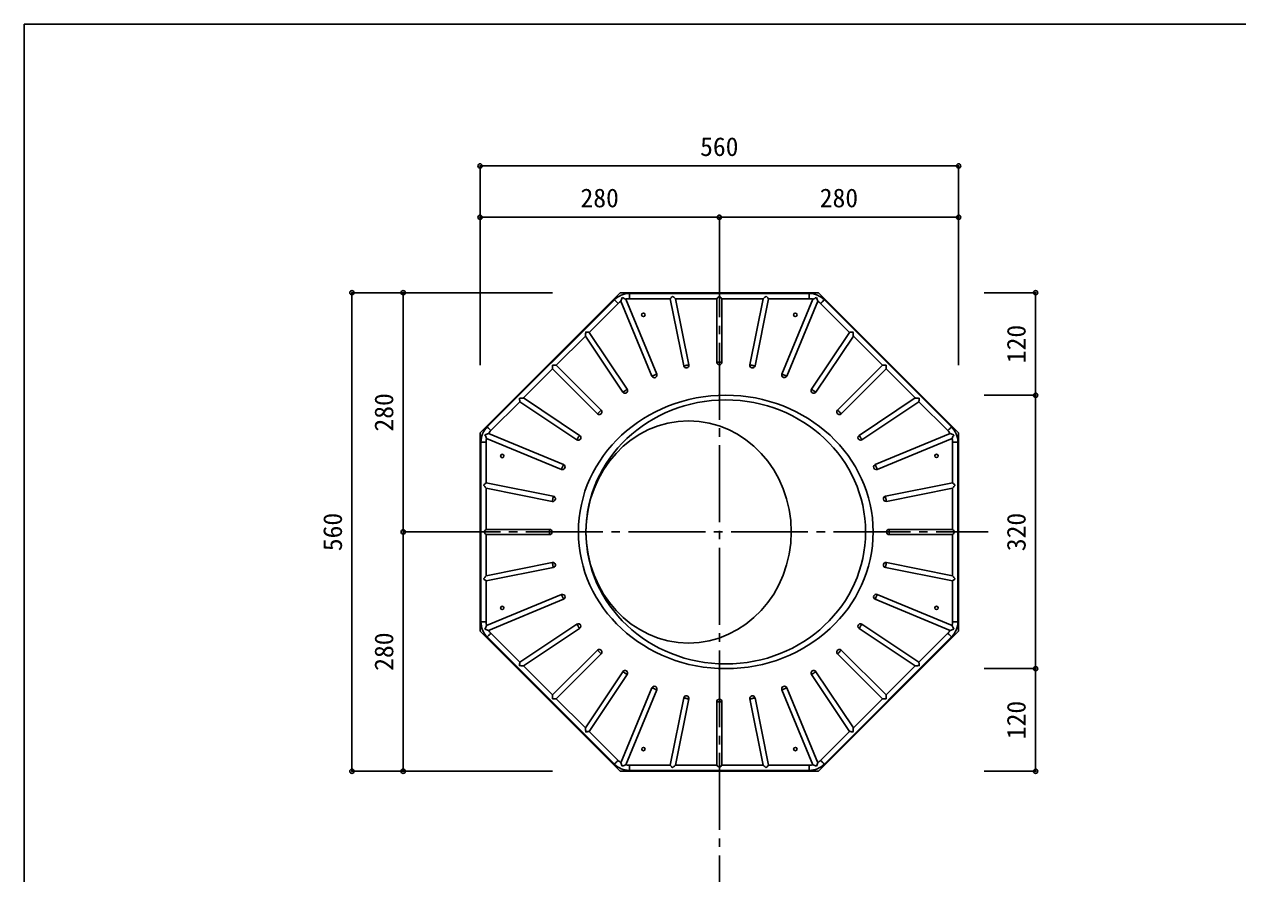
# Model space of a CAD drawing. Units: millimetres at full size, sheet at 1:10. Extents: x -1447 to 1393, y -1005 to 983.
# Drawn here: x -1447 to -27, y -11 to 983 of the extents above; entities that cross this region are included whole.
import ezdxf
from ezdxf.enums import TextEntityAlignment as Align

# ---------------------------------------------------------------- set-up
doc = ezdxf.new("R2010")
doc.units = ezdxf.units.MM
doc.header["$LTSCALE"] = 10
doc.header["$PDMODE"] = 32
doc.header["$PDSIZE"] = 5
doc.linetypes.add('CHAIN2', pattern=[12, 9, -1, 1, -1])
for name, color, linetype in [('0-0_Defpoints', 7, 'Continuous'), ('1-0', 7, 'Continuous'), ('1-1', 7, 'CHAIN2'), ('1-8', 7, 'Continuous')]:
    doc.layers.add(name, color=color, linetype=linetype)
doc.styles.add('ＭＳ ゴシック', font='')
doc.styles.get('ＭＳ ゴシック').set_extended_font_data('MS Gothic')

msp = doc.modelspace()

# ---------------------------------------------------------------- linework, layer by layer
at = {"layer": '0-0_Defpoints'}
msp.add_lwpolyline([(-1446.63, -1004.65), (1393.37, -1004.65), (1393.37, 983.35), (-1446.63, 983.35)], close=True, dxfattribs=at)
at = {"layer": '1-0'}
for p, q in [((-738.48, 662.14), (-738.48, 668.24)), ((-527.99, 668.24), (-738.48, 668.24)), ((-527.99, 662.14), (-527.99, 668.24)), ((-353.23, 505.23), (-517.25, 669.25)), ((-756.09, 660.94), (-904.93, 512.1)), ((-748.4, 659.31), (-712.09, 571.65)), ((-742.76, 661.65), (-706.46, 573.99)), ((-690.62, 662.14), (-738.48, 662.14)), ((-690.62, 662.14), (-674.99, 583.53)), ((-684.41, 662.14), (-669.01, 584.72)), ((-636.28, 662.14), (-636.28, 587.95)), ((-630.18, 662.14), (-630.18, 587.95)), ((-582.06, 662.14), (-597.46, 584.72)), ((-575.84, 662.14), (-591.48, 583.53)), ((-527.99, 662.14), (-575.84, 662.14)), ((-523.7, 661.65), (-560.01, 573.99)), ((-518.07, 659.31), (-554.38, 571.65)), ((-361.53, 512.1), (-510.38, 660.94)), ((-790.01, 618.4), (-824.04, 584.37)), ((-785.62, 622.79), (-741.09, 556.15)), ((-480.85, 622.79), (-525.38, 556.15)), ((-476.45, 618.4), (-520.31, 552.76)), ((-824.04, 584.37), (-771.58, 531.9)), ((-636.28, 587.95), (-630.18, 587.95)), ((-442.42, 584.37), (-494.89, 531.9)), ((-828.35, 580.06), (-775.89, 527.59)), ((-438.11, 580.06), (-490.58, 527.59)), ((-866.78, 541.63), (-900.62, 507.79)), ((-866.78, 541.63), (-800.14, 497.1)), ((-862.38, 546.03), (-796.75, 502.17)), ((-404.08, 546.03), (-469.72, 502.17)), ((-399.69, 541.63), (-466.33, 497.1)), ((-365.85, 507.79), (-399.69, 541.63)), ((-775.89, 527.59), (-771.58, 531.9)), ((-913.23, 505.23), (-913.23, 273.27)), ((-905.63, 498.78), (-817.97, 462.47)), ((-903.3, 504.41), (-815.64, 468.1)), ((-363.17, 504.41), (-450.83, 468.1)), ((-360.83, 498.78), (-448.49, 462.47)), ((-353.23, 505.23), (-353.23, 273.27)), ((-906.13, 494.49), (-912.23, 494.49)), ((-912.23, 494.49), (-912.23, 284)), ((-360.34, 494.49), (-354.24, 494.49)), ((-354.24, 284), (-354.24, 494.49)), ((-906.13, 446.64), (-827.52, 431)), ((-360.34, 446.64), (-438.95, 431)), ((-360.34, 440.42), (-437.76, 425.02)), ((-906.13, 392.3), (-831.93, 392.3)), ((-906.13, 386.2), (-831.93, 386.2)), ((-831.93, 386.2), (-831.93, 392.3)), ((-360.34, 392.3), (-434.53, 392.3)), ((-434.53, 392.3), (-434.53, 386.2)), ((-360.34, 386.2), (-434.53, 386.2)), ((-906.13, 338.07), (-828.71, 353.47)), ((-906.13, 331.86), (-827.52, 347.49)), ((-360.34, 331.86), (-438.95, 347.49)), ((-360.34, 338.07), (-437.76, 353.47)), ((-905.63, 279.72), (-817.97, 316.02)), ((-360.83, 279.72), (-448.49, 316.02)), ((-903.3, 274.08), (-815.64, 310.39)), ((-363.17, 274.08), (-450.83, 310.39)), ((-906.13, 284), (-912.23, 284)), ((-360.34, 284), (-354.24, 284)), ((-749.21, 109.25), (-913.23, 273.27)), ((-900.62, 270.7), (-866.78, 236.86)), ((-866.78, 236.86), (-800.14, 281.39)), ((-862.38, 232.47), (-796.75, 276.32)), ((-404.08, 232.47), (-469.72, 276.32)), ((-399.69, 236.86), (-466.33, 281.39)), ((-399.69, 236.86), (-365.85, 270.7)), ((-904.93, 266.39), (-756.09, 117.55)), ((-510.38, 117.55), (-361.53, 266.39)), ((-828.35, 198.44), (-775.89, 250.9)), ((-824.04, 194.13), (-771.58, 246.59)), ((-771.58, 246.59), (-775.89, 250.9)), ((-442.42, 194.13), (-494.89, 246.59)), ((-438.11, 198.44), (-490.58, 250.9)), ((-862.38, 232.47), (-828.35, 198.44)), ((-790.01, 160.1), (-746.16, 225.73)), ((-785.62, 155.7), (-741.09, 222.34)), ((-480.85, 155.7), (-525.38, 222.34)), ((-476.45, 160.1), (-520.31, 225.73)), ((-748.4, 119.18), (-712.09, 206.84)), ((-742.76, 116.85), (-706.46, 204.51)), ((-523.7, 116.85), (-560.01, 204.51)), ((-518.07, 119.18), (-554.38, 206.84)), ((-684.41, 116.35), (-669.01, 193.77)), ((-636.28, 116.35), (-636.28, 190.55)), ((-630.18, 190.55), (-636.28, 190.55)), ((-630.18, 116.35), (-630.18, 190.55)), ((-582.06, 116.35), (-597.46, 193.77)), ((-575.84, 116.35), (-591.48, 194.96)), ((-738.48, 116.35), (-738.48, 110.25)), ((-690.62, 116.35), (-738.48, 116.35)), ((-636.28, 116.35), (-684.41, 116.35)), ((-582.06, 116.35), (-630.18, 116.35)), ((-527.99, 116.35), (-575.84, 116.35)), ((-527.99, 116.35), (-527.99, 110.25)), ((-527.99, 110.25), (-738.48, 110.25))]:
    msp.add_line(p, q, dxfattribs=at)
for points in [[(-913.23, 505.23), (-749.21, 669.25), (-517.25, 669.25)], [(-751.78, 656.63), (-785.62, 622.79), (-786.23, 622.85), (-786.95, 622.92), (-787.76, 623), (-788.64, 623.09), (-789.54, 623.18), (-789.65, 622.08), (-789.76, 621.01), (-789.85, 620.02), (-789.94, 619.14), (-790.01, 618.4), (-746.16, 552.76)], [(-751.78, 656.63), (-752.21, 657.06), (-752.73, 657.58), (-753.31, 658.17), (-753.93, 658.79), (-754.55, 659.41), (-755.14, 659.99), (-755.66, 660.52), (-756.09, 660.94)], [(-688.12, 665.19), (-688.7, 664.49), (-689.26, 663.81), (-689.77, 663.18), (-690.24, 662.61), (-690.62, 662.14)], [(-684.41, 662.14), (-684.98, 662.61), (-685.67, 663.18), (-686.44, 663.81), (-687.27, 664.49), (-688.12, 665.19)], [(-582.06, 662.14), (-630.18, 662.14), (-630.66, 662.61), (-631.22, 663.18), (-631.85, 663.81), (-632.53, 664.49), (-633.23, 665.19), (-633.94, 664.49), (-634.61, 663.81), (-635.25, 663.18), (-635.81, 662.61), (-636.28, 662.14), (-684.41, 662.14)], [(-578.35, 665.19), (-579.2, 664.49), (-580.03, 663.81), (-580.8, 663.18), (-581.48, 662.61), (-582.06, 662.14)], [(-575.84, 662.14), (-576.23, 662.61), (-576.69, 663.18), (-577.21, 663.81), (-577.77, 664.49), (-578.35, 665.19)], [(-514.69, 656.63), (-514.26, 657.06), (-513.74, 657.58), (-513.15, 658.17), (-512.53, 658.79), (-511.91, 659.41), (-511.33, 659.99), (-510.81, 660.52), (-510.38, 660.94)], [(-442.42, 584.37), (-476.45, 618.4), (-476.53, 619.14), (-476.61, 620.02), (-476.71, 621.01), (-476.82, 622.08), (-476.92, 623.18), (-477.83, 623.09), (-478.7, 623), (-479.52, 622.92), (-480.24, 622.85), (-480.85, 622.79), (-514.69, 656.63)], [(-824.04, 584.37), (-828.35, 584.37), (-828.35, 580.06), (-862.38, 546.03), (-863.13, 545.95), (-864.01, 545.87), (-865, 545.77), (-866.06, 545.66), (-867.17, 545.56), (-867.08, 544.65), (-866.99, 543.78), (-866.91, 542.96), (-866.84, 542.24), (-866.78, 541.63)], [(-674.99, 583.53), (-674.39, 583.65), (-673.67, 583.8), (-672.86, 583.96), (-672, 584.13), (-671.14, 584.3), (-670.33, 584.46), (-669.6, 584.6), (-669.01, 584.72)], [(-597.46, 584.72), (-596.86, 584.6), (-596.14, 584.46), (-595.33, 584.3), (-594.47, 584.13), (-593.61, 583.96), (-592.8, 583.8), (-592.07, 583.65), (-591.48, 583.53)], [(-404.08, 546.03), (-438.11, 580.06), (-438.11, 584.37), (-442.42, 584.37)], [(-712.09, 571.65), (-711.53, 571.89), (-710.85, 572.17), (-710.08, 572.49), (-709.27, 572.82), (-708.46, 573.16), (-707.7, 573.47), (-707.02, 573.76), (-706.46, 573.99)], [(-560.01, 573.99), (-559.45, 573.76), (-558.77, 573.47), (-558, 573.16), (-557.19, 572.82), (-556.39, 572.49), (-555.62, 572.17), (-554.94, 571.89), (-554.38, 571.65)], [(-746.16, 552.76), (-745.66, 553.1), (-745.04, 553.51), (-744.35, 553.97), (-743.62, 554.46), (-742.9, 554.95), (-742.21, 555.41), (-741.59, 555.82), (-741.09, 556.15)], [(-525.38, 556.15), (-524.87, 555.82), (-524.26, 555.41), (-523.57, 554.95), (-522.84, 554.46), (-522.11, 553.97), (-521.42, 553.51), (-520.81, 553.1), (-520.31, 552.76)], [(-399.69, 541.63), (-399.63, 542.24), (-399.56, 542.96), (-399.48, 543.78), (-399.39, 544.65), (-399.3, 545.56), (-400.4, 545.66), (-401.47, 545.77), (-402.46, 545.87), (-403.34, 545.95), (-404.08, 546.03)], [(-494.89, 531.9), (-494.46, 531.47), (-493.94, 530.95), (-493.35, 530.37), (-492.73, 529.75), (-492.11, 529.13), (-491.53, 528.54), (-491.01, 528.02), (-490.58, 527.59)], [(-900.62, 507.79), (-901.05, 508.22), (-901.57, 508.74), (-902.16, 509.33), (-902.78, 509.95), (-903.4, 510.57), (-903.98, 511.15), (-904.5, 511.67), (-904.93, 512.1)], [(-365.85, 507.79), (-365.42, 508.22), (-364.9, 508.74), (-364.31, 509.33), (-363.69, 509.95), (-363.07, 510.57), (-362.49, 511.15), (-361.96, 511.67), (-361.53, 512.1)], [(-800.14, 497.1), (-799.8, 497.61), (-799.39, 498.22), (-798.93, 498.91), (-798.45, 499.64), (-797.96, 500.37), (-797.5, 501.05), (-797.09, 501.67), (-796.75, 502.17)], [(-469.72, 502.17), (-469.38, 501.67), (-468.97, 501.05), (-468.51, 500.37), (-468.02, 499.64), (-467.53, 498.91), (-467.07, 498.22), (-466.66, 497.61), (-466.33, 497.1)], [(-906.13, 494.49), (-906.13, 446.64), (-906.6, 446.25), (-907.16, 445.79), (-907.79, 445.27), (-908.47, 444.71), (-909.18, 444.13), (-908.47, 443.28), (-907.79, 442.45), (-907.16, 441.68), (-906.6, 441), (-906.13, 440.42), (-828.71, 425.02)], [(-360.34, 338.07), (-360.34, 386.2), (-359.87, 386.67), (-359.3, 387.23), (-358.67, 387.86), (-357.99, 388.54), (-357.29, 389.25), (-357.99, 389.95), (-358.67, 390.63), (-359.3, 391.26), (-359.87, 391.82), (-360.34, 392.3), (-360.34, 440.42), (-359.87, 441), (-359.3, 441.68), (-358.67, 442.45), (-357.99, 443.28), (-357.29, 444.13), (-357.99, 444.71), (-358.67, 445.27), (-359.3, 445.79), (-359.87, 446.25), (-360.34, 446.64), (-360.34, 494.49)], [(-817.97, 462.47), (-817.74, 463.03), (-817.46, 463.71), (-817.14, 464.48), (-816.81, 465.29), (-816.47, 466.09), (-816.16, 466.86), (-815.87, 467.54), (-815.64, 468.1)], [(-450.83, 468.1), (-450.59, 467.54), (-450.31, 466.86), (-449.99, 466.09), (-449.66, 465.29), (-449.32, 464.48), (-449.01, 463.71), (-448.72, 463.03), (-448.49, 462.47)], [(-906.13, 440.42), (-906.13, 392.3), (-906.6, 391.82), (-907.16, 391.26), (-907.79, 390.63), (-908.47, 389.95), (-909.18, 389.25), (-908.47, 388.54), (-907.79, 387.86), (-907.16, 387.23), (-906.6, 386.67), (-906.13, 386.2), (-906.13, 338.07), (-906.6, 337.5), (-907.16, 336.81), (-907.79, 336.04), (-908.47, 335.21), (-909.18, 334.36), (-908.47, 333.78), (-907.79, 333.22), (-907.16, 332.71), (-906.6, 332.24), (-906.13, 331.86), (-906.13, 284)], [(-828.71, 425.02), (-828.59, 425.62), (-828.45, 426.34), (-828.29, 427.15), (-828.11, 428.01), (-827.94, 428.87), (-827.78, 429.68), (-827.64, 430.41), (-827.52, 431)], [(-438.95, 431), (-438.83, 430.41), (-438.68, 429.68), (-438.52, 428.87), (-438.35, 428.01), (-438.18, 427.15), (-438.02, 426.34), (-437.88, 425.62), (-437.76, 425.02)], [(-827.52, 347.49), (-827.64, 348.09), (-827.78, 348.81), (-827.94, 349.62), (-828.11, 350.48), (-828.29, 351.34), (-828.45, 352.15), (-828.59, 352.88), (-828.71, 353.47)], [(-437.76, 353.47), (-437.88, 352.88), (-438.02, 352.15), (-438.18, 351.34), (-438.35, 350.48), (-438.52, 349.62), (-438.68, 348.81), (-438.83, 348.09), (-438.95, 347.49)], [(-360.34, 284), (-360.34, 331.86), (-359.87, 332.24), (-359.3, 332.71), (-358.67, 333.22), (-357.99, 333.78), (-357.29, 334.36), (-357.99, 335.21), (-358.67, 336.04), (-359.3, 336.81), (-359.87, 337.5), (-360.34, 338.07)], [(-815.64, 310.39), (-815.87, 310.95), (-816.16, 311.63), (-816.47, 312.4), (-816.81, 313.21), (-817.14, 314.02), (-817.46, 314.78), (-817.74, 315.46), (-817.97, 316.02)], [(-448.49, 316.02), (-448.72, 315.46), (-449.01, 314.78), (-449.32, 314.02), (-449.66, 313.21), (-449.99, 312.4), (-450.31, 311.63), (-450.59, 310.95), (-450.83, 310.39)], [(-900.62, 270.7), (-901.05, 270.27), (-901.57, 269.75), (-902.16, 269.17), (-902.78, 268.55), (-903.4, 267.93), (-903.98, 267.34), (-904.5, 266.82), (-904.93, 266.39)], [(-796.75, 276.32), (-797.09, 276.82), (-797.5, 277.44), (-797.96, 278.13), (-798.45, 278.86), (-798.93, 279.58), (-799.39, 280.27), (-799.8, 280.89), (-800.14, 281.39)], [(-749.21, 109.25), (-517.25, 109.25), (-353.23, 273.27)], [(-466.33, 281.39), (-466.66, 280.89), (-467.07, 280.27), (-467.53, 279.58), (-468.02, 278.86), (-468.51, 278.13), (-468.97, 277.44), (-469.38, 276.82), (-469.72, 276.32)], [(-365.85, 270.7), (-365.42, 270.27), (-364.9, 269.75), (-364.31, 269.17), (-363.69, 268.55), (-363.07, 267.93), (-362.49, 267.34), (-361.96, 266.82), (-361.53, 266.39)], [(-490.58, 250.9), (-491.01, 250.47), (-491.53, 249.95), (-492.11, 249.36), (-492.73, 248.74), (-493.35, 248.13), (-493.94, 247.54), (-494.46, 247.02), (-494.89, 246.59)], [(-866.78, 236.86), (-866.84, 236.25), (-866.91, 235.53), (-866.99, 234.72), (-867.08, 233.84), (-867.17, 232.94), (-866.06, 232.83), (-865, 232.72), (-864.01, 232.63), (-863.13, 232.54), (-862.38, 232.47)], [(-438.11, 198.44), (-404.08, 232.47), (-403.34, 232.54), (-402.46, 232.63), (-401.47, 232.72), (-400.4, 232.83), (-399.3, 232.94), (-399.39, 233.84), (-399.48, 234.72), (-399.56, 235.53), (-399.63, 236.25), (-399.69, 236.86)], [(-741.09, 222.34), (-741.59, 222.68), (-742.21, 223.09), (-742.9, 223.55), (-743.62, 224.03), (-744.35, 224.52), (-745.04, 224.98), (-745.66, 225.39), (-746.16, 225.73)], [(-520.31, 225.73), (-520.81, 225.39), (-521.42, 224.98), (-522.11, 224.52), (-522.84, 224.03), (-523.57, 223.55), (-524.26, 223.09), (-524.87, 222.68), (-525.38, 222.34)], [(-706.46, 204.51), (-707.02, 204.74), (-707.7, 205.02), (-708.46, 205.34), (-709.27, 205.67), (-710.08, 206.01), (-710.85, 206.32), (-711.53, 206.61), (-712.09, 206.84)], [(-554.38, 206.84), (-554.94, 206.61), (-555.62, 206.32), (-556.39, 206.01), (-557.19, 205.67), (-558, 205.34), (-558.77, 205.02), (-559.45, 204.74), (-560.01, 204.51)], [(-828.35, 198.44), (-828.35, 194.13), (-824.04, 194.13), (-790.01, 160.1), (-789.94, 159.35), (-789.85, 158.47), (-789.76, 157.48), (-789.65, 156.42), (-789.54, 155.31), (-788.64, 155.4), (-787.76, 155.49), (-786.95, 155.57), (-786.23, 155.64), (-785.62, 155.7), (-751.78, 121.86)], [(-688.12, 113.3), (-688.7, 114.01), (-689.26, 114.69), (-689.77, 115.32), (-690.24, 115.88), (-690.62, 116.35), (-674.99, 194.96)], [(-669.01, 193.77), (-669.6, 193.89), (-670.33, 194.03), (-671.14, 194.19), (-672, 194.37), (-672.86, 194.54), (-673.67, 194.7), (-674.39, 194.84), (-674.99, 194.96)], [(-591.48, 194.96), (-592.07, 194.84), (-592.8, 194.7), (-593.61, 194.54), (-594.47, 194.37), (-595.33, 194.19), (-596.14, 194.03), (-596.86, 193.89), (-597.46, 193.77)], [(-476.45, 160.1), (-442.42, 194.13), (-438.11, 194.13), (-438.11, 198.44)], [(-514.69, 121.86), (-480.85, 155.7), (-480.24, 155.64), (-479.52, 155.57), (-478.7, 155.49), (-477.83, 155.4), (-476.92, 155.31), (-476.82, 156.42), (-476.71, 157.48), (-476.61, 158.47), (-476.53, 159.35), (-476.45, 160.1)], [(-751.78, 121.86), (-752.21, 121.43), (-752.73, 120.91), (-753.31, 120.32), (-753.93, 119.7), (-754.55, 119.08), (-755.14, 118.5), (-755.66, 117.98), (-756.09, 117.55)], [(-684.41, 116.35), (-684.98, 115.88), (-685.67, 115.32), (-686.44, 114.69), (-687.27, 114.01), (-688.12, 113.3)], [(-633.23, 113.3), (-633.94, 114.01), (-634.61, 114.69), (-635.25, 115.32), (-635.81, 115.88), (-636.28, 116.35)], [(-630.18, 116.35), (-630.66, 115.88), (-631.22, 115.32), (-631.85, 114.69), (-632.53, 114.01), (-633.23, 113.3)], [(-578.35, 113.3), (-579.2, 114.01), (-580.03, 114.69), (-580.8, 115.32), (-581.48, 115.88), (-582.06, 116.35)], [(-575.84, 116.35), (-576.23, 115.88), (-576.69, 115.32), (-577.21, 114.69), (-577.77, 114.01), (-578.35, 113.3)], [(-514.69, 121.86), (-514.26, 121.43), (-513.74, 120.91), (-513.15, 120.32), (-512.53, 119.7), (-511.91, 119.08), (-511.33, 118.5), (-510.81, 117.98), (-510.38, 117.55)]]:
    msp.add_lwpolyline(points, dxfattribs=at)
for centre in [(-722.17, 643.34), (-544.34, 643.35), (-887.34, 478.14), (-379.14, 478.18), (-887.33, 300.31), (-379.13, 300.35), (-722.13, 135.14), (-544.3, 135.15)]:
    msp.add_circle(centre, 2, dxfattribs=at)
for centre, radius, start, end in [((-738.48, 643.34), 24.9, 90, 135.00004), ((-527.99, 643.34), 24.9, 44.99995, 90), ((-738.48, 643.34), 18.8, 121.83236, 135.00045), ((-695.48, 642.18), 55.62, 157.4315, 162.05938), ((-768.14, 611.95), 55.8, 62.94803, 67.56151), ((-738.48, 643.34), 18.8, 90, 103.16785), ((-527.99, 643.34), 18.8, 76.83217, 90), ((-498.56, 612.45), 55.25, 112.41572, 117.0748), ((-571.33, 642.05), 55.99, 17.95601, 22.55325), ((-527.99, 643.34), 18.8, 44.99966, 58.16756), ((-672, 584.13), 3.05, 191.24999, 11.24984), ((-633.23, 587.95), 3.05, 180.00006, 359.99994), ((-594.47, 584.13), 3.05, 168.75011, 348.75006), ((-709.27, 572.82), 3.05, 202.50024, 22.5), ((-557.19, 572.82), 3.05, 157.49985, 337.49992), ((-743.62, 554.46), 3.05, 213.75013, 33.74995), ((-522.84, 554.46), 3.05, 146.24996, 326.24989), ((-773.73, 529.75), 3.05, 224.99985, 45.00015), ((-492.73, 529.75), 3.05, 134.99999, 315.0001), ((-887.32, 494.49), 24.9, 135.00019, 179.99985), ((-379.14, 494.49), 24.9, 359.99996, 45.00008), ((-886.04, 451.15), 55.99, 107.95604, 112.55327), ((-856.47, 523.91), 55.21, 202.4141, 207.07645), ((-887.33, 494.49), 18.8, 166.83219, 180.00031), ((-887.32, 494.49), 18.8, 134.99955, 148.16764), ((-798.45, 499.64), 3.05, 236.24997, 56.24986), ((-468.02, 499.64), 3.05, 123.74992, 303.75013), ((-379.14, 494.49), 18.8, 31.8325, 45), ((-380.42, 451.18), 55.96, 67.44534, 72.04549), ((-410.93, 524.34), 56.24, 332.96586, 337.54325), ((-379.14, 494.49), 18.8, 359.99969, 13.16781), ((-816.81, 465.29), 3.05, 247.50007, 67.49995), ((-449.66, 465.29), 3.05, 112.49994, 292.50004), ((-828.11, 428.01), 3.05, 258.75011, 78.75006), ((-438.35, 428.01), 3.05, 101.24998, 281.24999), ((-831.93, 389.25), 3.05, 270, 90), ((-434.53, 389.25), 3.05, 90, 270), ((-828.11, 350.48), 3.05, 281.25023, 101.2496), ((-438.35, 350.48), 3.05, 78.74998, 258.75004), ((-816.81, 313.21), 3.05, 292.4997, 112.50028), ((-449.66, 313.21), 3.05, 67.50007, 247.49995), ((-887.33, 284), 18.8, 179.99969, 193.16781), ((-379.14, 284), 24.9, 314.99992, 0.00004), ((-379.14, 284), 18.8, 346.83219, 0.00031), ((-887.32, 284), 24.9, 180.00015, 224.99981), ((-856.04, 254.38), 55.69, 152.9437, 157.56576), ((-886.16, 327), 55.63, 247.43155, 252.05914), ((-887.32, 284), 18.8, 211.83236, 225.00045), ((-798.45, 278.86), 3.05, 303.74986, 123.7503), ((-468.02, 278.86), 3.05, 56.24993, 236.25003), ((-379.14, 284), 18.8, 315, 328.1675), ((-380.51, 327.55), 56.21, 287.9649, 292.54427), ((-410.7, 254.26), 55.99, 22.44677, 27.04411), ((-773.73, 248.74), 3.05, 314.99985, 135.00015), ((-492.73, 248.74), 3.05, 44.99991, 224.99999), ((-743.62, 224.03), 3.05, 326.2501, 146.24981), ((-522.84, 224.03), 3.05, 33.75012, 213.75003), ((-709.27, 205.67), 3.05, 337.49982, 157.49994), ((-557.19, 205.67), 3.05, 22.50024, 202.49999), ((-672, 194.37), 3.05, 348.75011, 168.75005), ((-633.23, 190.55), 3.05, 0.00006, 179.99994), ((-594.47, 194.37), 3.05, 11.24994, 191.24989), ((-738.48, 135.16), 24.9, 224.99996, 270), ((-738.48, 135.15), 18.8, 224.99955, 238.16764), ((-695.12, 136.45), 56, 197.95633, 202.55279), ((-767.96, 166.15), 55.37, 292.42083, 297.06964), ((-738.48, 135.15), 18.8, 256.83215, 270), ((-527.99, 135.16), 24.9, 270, 315.00005), ((-527.99, 135.15), 18.8, 270, 283.16783), ((-498.36, 166.47), 55.72, 242.94476, 247.56473), ((-570.99, 136.32), 55.62, 337.43154, 342.0592), ((-527.99, 135.16), 18.8, 301.83244, 315.00034)]:
    msp.add_arc(centre, radius, start, end, dxfattribs=at)
for centre, major_axis, ratio in [((-625.73, 389.25), (-172.5, 0), 0.927536), ((-625.73, 389.25), (-163.6, 0), 0.944458), ((-669.24, 389.25), (0, 130), 0.92374)]:
    msp.add_ellipse(centre, major_axis=major_axis, ratio=ratio, dxfattribs=at)
at = {"layer": '1-1'}
for p, q in [((-633.23, 730.61), (-633.23, -558.36)), ((-979.52, 389.25), (-318.59, 389.25))]:
    msp.add_line(p, q, dxfattribs=at)
at = {"layer": '1-8'}
for p, q in [((-913.23, 817.56), (-353.23, 817.56)), ((-913.23, 817.56), (-913.23, 584.37)), ((-353.23, 817.56), (-353.23, 584.37)), ((-913.23, 757.56), (-633.23, 757.56)), ((-913.23, 757.56), (-913.23, 697.56)), ((-633.23, 757.56), (-633.23, 697.56)), ((-633.23, 757.56), (-353.23, 757.56)), ((-353.23, 757.56), (-353.23, 697.56)), ((-1063.23, 109.25), (-1063.23, 669.25)), ((-1063.23, 669.25), (-828.35, 669.25)), ((-1003.23, 389.25), (-1003.23, 669.25)), ((-1003.23, 669.25), (-943.23, 669.25)), ((-263.23, 669.25), (-323.23, 669.25)), ((-263.23, 669.25), (-263.23, 549.25)), ((-263.23, 549.25), (-323.23, 549.25)), ((-263.23, 549.25), (-263.23, 229.25)), ((-1003.23, 109.25), (-1003.23, 389.25)), ((-1003.23, 389.25), (-943.23, 389.25)), ((-263.23, 229.25), (-323.23, 229.25)), ((-263.23, 229.25), (-263.23, 109.25)), ((-1063.23, 109.25), (-828.35, 109.25)), ((-1003.23, 109.25), (-943.23, 109.25)), ((-263.23, 109.25), (-323.23, 109.25))]:
    msp.add_line(p, q, dxfattribs=at)
for p in [(-913.23, 817.56), (-353.23, 817.56), (-913.23, 757.56), (-633.23, 757.56), (-353.23, 757.56), (-1063.23, 669.25), (-1003.23, 669.25), (-263.23, 669.25), (-263.23, 549.25), (-1003.23, 389.25), (-263.23, 229.25), (-1063.23, 109.25), (-1003.23, 109.25), (-263.23, 109.25)]:
    msp.add_point(p, dxfattribs=at)

# ---------------------------------------------------------------- texts
at = {"layer": '1-8', "style": 'ＭＳ ゴシック'}
for s, p in [('560', (-655.73, 822.56)), ('280', (-795.73, 762.56)), ('280', (-515.73, 762.56))]:
    msp.add_text(s, height=21.99, dxfattribs=at).set_placement(p, align=Align.BOTTOM_LEFT)
for s, p in [('120', (-268.23, 586.75)), ('280', (-1008.23, 506.75)), ('560', (-1068.23, 366.75)), ('320', (-268.23, 366.75)), ('280', (-1008.23, 226.75)), ('120', (-268.23, 146.75))]:
    msp.add_text(s, height=21.99, rotation=90, dxfattribs=at).set_placement(p, align=Align.BOTTOM_LEFT)

doc.saveas('drawing.dxf')
